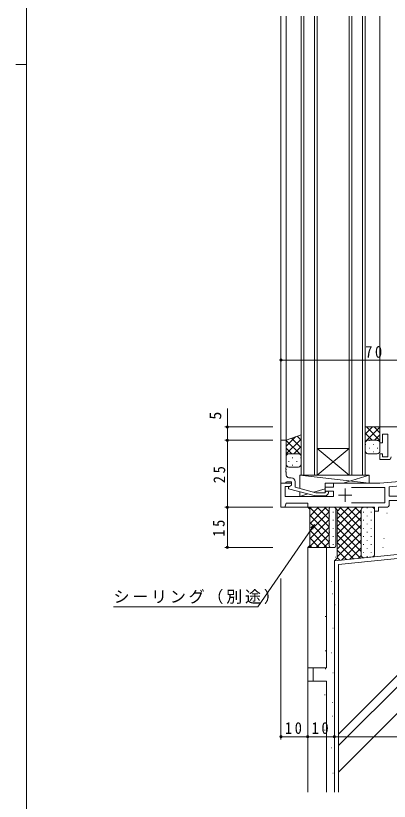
# Model space of a CAD drawing. Units: millimetres, scale not verified. Extents: x -594 to 539, y -420 to 386.
# Drawn here: x -594 to -454.4, y -268.2 to 25.3 of the extents above; entities that cross this region are included whole.
import ezdxf
from ezdxf.enums import TextEntityAlignment as Align

# ---------------------------------------------------------------- set-up
doc = ezdxf.new("R2010")
doc.units = ezdxf.units.MM
doc.header["$LTSCALE"] = 2
for name, color, linetype, lineweight in [('0-1_YKK_ZWAK', 7, 'Continuous', 9), ('0-3_YKK_11', 7, 'Continuous', 9), ('0-4_YKK_12', 2, 'Continuous', 9), ('0-5_YKK_13', 4, 'Continuous', 9), ('0-6_YKK_D', 6, 'Continuous', 9), ('0-7_YSS_K', 3, 'Continuous', 9), ('0-8_YSS_KE', 3, 'Continuous', 9)]:
    doc.layers.add(name, color=color, linetype=linetype, lineweight=lineweight)
doc.styles.add('ＭＳ ゴシック', font='')
doc.styles.get('ＭＳ ゴシック').set_extended_font_data('MS Gothic')

msp = doc.modelspace()

# ---------------------------------------------------------------- linework, layer by layer
at = {"layer": '0-1_YKK_ZWAK'}
for p, q in [((-590, -368), (-590, 382)), ((-594, 7), (-590, 7))]:
    msp.add_line(p, q, dxfattribs=at)
at = {"layer": '0-3_YKK_11'}
for p, q in [((-457.85, -128.351), (-457.85, -134.351)), ((-427.35, -128.351), (-457.85, -128.351)), ((-456.85, -131.051), (-454.85, -131.051)), ((-456.85, -134.351), (-456.85, -131.051)), ((-454.85, -131.051), (-454.85, -139.551)), ((-492.85, -133.351), (-494.85, -133.351)), ((-494.85, -133.351), (-494.85, -149.351)), ((-492.85, -143.393), (-492.85, -133.351)), ((-457.85, -134.351), (-456.85, -134.351)), ((-457.85, -138.351), (-457.85, -140.551)), ((-456.85, -138.351), (-457.85, -138.351)), ((-457.85, -140.551), (-454.65, -140.551)), ((-456.85, -139.551), (-456.85, -138.351)), ((-454.85, -139.551), (-456.85, -139.551)), ((-492.97, -143.576), (-492.85, -143.393)), ((-492.97, -144.126), (-492.97, -143.576)), ((-492.85, -144.309), (-492.97, -144.126)), ((-492.97, -144.576), (-492.85, -144.393)), ((-492.97, -145.126), (-492.97, -144.576)), ((-492.85, -145.309), (-492.97, -145.126)), ((-492.85, -144.393), (-492.85, -144.309)), ((-492.85, -146.351), (-492.85, -145.309)), ((-494.85, -149.351), (-494.85, -158.351)), ((-490.85, -149.351), (-494.85, -149.351)), ((-494.85, -149.351), (-493.15, -149.351)), ((-493.15, -149.351), (-492.85, -149.051)), ((-492.85, -149.051), (-492.65, -148.851)), ((-492.65, -148.851), (-490.85, -148.851)), ((-491.05, -147.351), (-491.85, -147.351)), ((-490.85, -148.851), (-490.85, -150.151)), ((-490.85, -150.151), (-490.85, -149.351)), ((-489.55, -150.871), (-489.55, -148.851)), ((-475.15, -149.351), (-475.15, -150.851)), ((-457.85, -149.351), (-475.15, -149.351)), ((-442.973, -148.049), (-457.85, -149.351)), ((-493.22, -150.651), (-491.716, -150.651)), ((-493.22, -154.351), (-493.22, -150.651)), ((-490.85, -150.151), (-492.05, -150.844)), ((-492.05, -150.844), (-492.05, -151.444)), ((-492.05, -151.444), (-481.947, -154.151)), ((-491.716, -150.651), (-490.85, -150.151)), ((-481.789, -152.951), (-489.55, -150.871)), ((-478.074, -152.527), (-478.498, -152.951)), ((-478.35, -150.851), (-478.35, -152.351)), ((-475.15, -150.851), (-478.35, -150.851)), ((-478.35, -152.351), (-475.15, -152.351)), ((-475.15, -152.351), (-475.15, -154.351)), ((-470.85, -151.351), (-470.85, -156.351)), ((-455.98, -150.981), (-468.45, -150.981)), ((-455.98, -156.721), (-455.98, -150.981)), ((-454.35, -150.681), (-444.863, -149.851)), ((-454.35, -154.221), (-454.35, -150.681)), ((-475.15, -154.351), (-493.22, -154.351)), ((-481.947, -154.151), (-478.001, -154.151)), ((-478.498, -152.951), (-481.789, -152.951)), ((-478.001, -154.151), (-477.226, -153.375)), ((-473.35, -153.851), (-468.35, -153.851)), ((-449.941, -154.221), (-454.35, -154.221)), ((-494.85, -158.351), (-493.35, -158.351)), ((-493.35, -158.351), (-492.948, -156.851)), ((-492.948, -156.851), (-484.85, -156.851)), ((-484.85, -156.851), (-484.85, -158.351)), ((-484.85, -158.351), (-459.85, -158.351)), ((-468.45, -156.721), (-455.98, -156.721)), ((-468.45, -156.721), (-455.98, -156.721)), ((-459.85, -158.351), (-459.85, -159.851)), ((-458.35, -158.351), (-455.35, -158.351)), ((-458.35, -159.851), (-458.35, -158.351)), ((-454.35, -155.851), (-448.85, -155.851)), ((-454.35, -157.351), (-454.35, -155.851)), ((-459.85, -159.851), (-458.35, -159.851))]:
    msp.add_line(p, q, dxfattribs=at)
for centre, radius, start, end in [((-454.65, -139.551), 1, 270, 359.99998), ((-491.85, -146.351), 1, 180, 269.99998), ((-491.05, -148.851), 1.5, 0, 89.99998), ((-477.65, -152.951), 0.6, 314.99998, 135), ((-455.35, -157.351), 1, 270, 359.99998)]:
    msp.add_arc(centre, radius, start, end, dxfattribs=at)
at = {"layer": '0-4_YKK_12'}
for p, q in [((-494.85, 25.149), (-494.85, -158.351)), ((-492.85, 25.149), (-492.85, -133.351)), ((-487.35, -146.351), (-487.35, 25.149)), ((-486.35, 25.149), (-486.35, -146.351)), ((-482.35, -146.351), (-482.35, 25.149)), ((-481.35, 25.149), (-481.35, -146.351)), ((-469.35, -146.351), (-469.35, 25.149)), ((-468.35, 25.149), (-468.35, -146.351)), ((-464.35, -146.351), (-464.35, 25.149)), ((-463.35, 25.149), (-463.35, -146.351)), ((-457.85, 25.149), (-457.85, -128.351)), ((-457.85, -128.351), (-427.65, -128.351)), ((-494.85, -133.351), (-492.85, -133.351)), ((-469.35, -146.351), (-481.35, -136.351)), ((-481.35, -146.351), (-469.35, -136.351)), ((-481.35, -136.351), (-469.35, -136.351)), ((-481.35, -146.351), (-487.35, -146.351)), ((-481.35, -146.351), (-469.35, -146.351)), ((-463.35, -146.351), (-469.35, -146.351)), ((-494.85, -158.351), (-460.15, -158.351))]:
    msp.add_line(p, q, dxfattribs=at)
at = {"layer": '0-5_YKK_13'}
for p, q in [((-463.35, -128.351), (-457.85, -128.351)), ((-463.35, -134.351), (-463.35, -128.351)), ((-463.35, -131.102), (-460.598, -128.351)), ((-463.35, -133.931), (-457.85, -128.431)), ((-457.85, -133.383), (-462.882, -128.351)), ((-457.85, -130.554), (-460.053, -128.351)), ((-457.85, -128.351), (-457.85, -134.351)), ((-487.35, -131.351), (-492.85, -133.351)), ((-487.35, -133.274), (-488.76, -131.864)), ((-487.35, -139.351), (-487.35, -131.351)), ((-460.71, -133.351), (-463.35, -130.711)), ((-459.942, -133.351), (-457.85, -131.259)), ((-492.85, -135.554), (-489.387, -132.092)), ((-492.85, -138.383), (-487.35, -132.883)), ((-492.85, -133.351), (-492.85, -139.351)), ((-487.35, -138.931), (-492.85, -133.431)), ((-487.35, -136.102), (-490.834, -132.618)), ((-463.145, -133.744), (-463.35, -133.539)), ((-463.35, -134.351), (-463.35, -137.351)), ((-463.115, -134.856), (-463.315, -134.856)), ((-458.85, -133.351), (-462.35, -133.351)), ((-458.85, -133.351), (-462.35, -133.351)), ((-461.7, -133.441), (-461.9, -133.441)), ((-460.085, -134.856), (-460.285, -134.856)), ((-458.67, -133.441), (-458.87, -133.441)), ((-457.878, -134.116), (-457.85, -134.088)), ((-457.85, -137.351), (-457.85, -134.351)), ((-490.758, -138.351), (-492.85, -136.259)), ((-489.99, -138.351), (-487.35, -135.711)), ((-463.115, -137.686), (-463.292, -137.686)), ((-461.7, -136.271), (-461.9, -136.271)), ((-460.085, -137.686), (-460.285, -137.686)), ((-458.67, -136.271), (-458.87, -136.271)), ((-492.822, -139.116), (-492.85, -139.088)), ((-492.85, -142.351), (-492.85, -139.351)), ((-492.03, -138.441), (-491.83, -138.441)), ((-491.85, -138.351), (-488.35, -138.351)), ((-491.85, -138.351), (-488.35, -138.351)), ((-490.615, -139.856), (-490.415, -139.856)), ((-489, -138.441), (-488.8, -138.441)), ((-487.585, -139.856), (-487.385, -139.856)), ((-487.555, -138.744), (-487.35, -138.539)), ((-487.35, -139.351), (-487.35, -142.351)), ((-462.35, -138.351), (-458.85, -138.351)), ((-492.03, -141.271), (-491.83, -141.271)), ((-488.35, -143.351), (-491.85, -143.351)), ((-490.615, -142.686), (-490.415, -142.686)), ((-489, -141.271), (-488.8, -141.271)), ((-487.585, -142.686), (-487.408, -142.686)), ((-487.85, -146.351), (-461.85, -149.351)), ((-487.85, -146.351), (-461.85, -146.351)), ((-487.85, -151.327), (-487.85, -146.351)), ((-461.85, -146.351), (-471.6, -149.351)), ((-461.85, -146.351), (-461.85, -149.351)), ((-478.35, -149.351), (-478.35, -152.802)), ((-461.85, -149.351), (-478.35, -149.351)), ((-487.85, -154.351), (-487.85, -152.569)), ((-478.35, -151.428), (-482.596, -152.734)), ((-484.755, -153.398), (-487.85, -154.351)), ((-478.35, -154.351), (-487.85, -154.351)), ((-478.35, -154.151), (-478.35, -154.351))]:
    msp.add_line(p, q, dxfattribs=at)
for centre, start, end in [((-462.35, -134.351), 90.00009, 180.00009), ((-462.35, -134.351), 90.00009, 180.00009), ((-458.85, -134.351), 0.00009, 90.00009), ((-458.85, -134.351), 0.00009, 90.00009), ((-462.35, -137.351), 180.00009, 270.00009), ((-458.85, -137.351), 270.00009, 0.00009), ((-491.85, -139.351), 89.99989, 179.99989), ((-491.85, -139.351), 89.99989, 179.99989), ((-488.35, -139.351), 359.99989, 89.99989), ((-488.35, -139.351), 359.99989, 89.99989), ((-491.85, -142.351), 179.99989, 269.99989), ((-488.35, -142.351), 269.99989, 359.99989)]:
    msp.add_arc(centre, 1, start, end, dxfattribs=at)
at = {"layer": '0-6_YKK_D'}
for p, q in [((-424.85, -103.351), (-494.85, -103.351)), ((-424.85, -103.351), (-494.85, -103.351)), ((-514.85, -128.351), (-514.85, -121.451)), ((-497.85, -128.351), (-515.85, -128.351)), ((-514.85, -133.351), (-514.85, -128.351)), ((-497.85, -133.351), (-515.85, -133.351)), ((-497.85, -133.351), (-515.85, -133.351)), ((-497.85, -133.351), (-515.85, -133.351)), ((-514.85, -133.351), (-514.85, -158.351)), ((-514.85, -133.351), (-514.85, -158.351)), ((-497.85, -158.351), (-515.85, -158.351)), ((-497.85, -158.351), (-515.85, -158.351)), ((-497.85, -158.351), (-515.85, -158.351)), ((-514.85, -158.351), (-514.85, -173.35)), ((-483.324, -166.265), (-503.542, -195.543)), ((-483.699, -166.006), (-482.358, -164.866)), ((-482.358, -164.866), (-483.324, -166.265)), ((-482.358, -164.866), (-482.949, -166.523)), ((-497.85, -173.35), (-515.85, -173.35)), ((-494.85, -184.948), (-494.85, -245.101)), ((-484.85, -184.948), (-484.85, -245.101)), ((-484.85, -184.948), (-484.85, -245.101)), ((-474.85, -184.948), (-474.85, -245.101)), ((-474.85, -184.948), (-474.85, -245.101)), ((-503.542, -195.543), (-557.442, -195.543)), ((-494.85, -244.101), (-484.85, -244.101)), ((-484.85, -244.101), (-474.85, -244.101)), ((-474.85, -244.101), (-324.85, -244.101))]:
    msp.add_line(p, q, dxfattribs=at)
for centre in [(-494.85, -103.351), (-494.85, -103.351), (-514.85, -128.351), (-514.85, -133.351), (-514.85, -133.351), (-514.85, -133.351), (-514.85, -158.351), (-514.85, -158.351), (-514.85, -158.351), (-514.85, -173.35), (-494.85, -244.101), (-484.85, -244.101), (-484.85, -244.101), (-474.85, -244.101), (-474.85, -244.101)]:
    msp.add_circle(centre, 0.425, dxfattribs=at)
at = {"layer": '0-7_YSS_K'}
for p, q in [((-484.85, -158.351), (-476.35, -158.351)), ((-484.224, -158.977), (-483.597, -158.351)), ((-484.193, -158.351), (-476.85, -165.694)), ((-484.1, -164.51), (-477.941, -158.351)), ((-484.1, -161.682), (-480.769, -158.351)), ((-481.364, -158.351), (-476.85, -162.865)), ((-478.536, -158.351), (-476.85, -160.037)), ((-474.85, -158.351), (-476.35, -158.351)), ((-474.85, -158.351), (-463.85, -158.351)), ((-473.85, -165.574), (-466.627, -158.351)), ((-473.85, -162.745), (-469.455, -158.351)), ((-473.85, -159.917), (-472.284, -158.351)), ((-472.879, -158.351), (-464.85, -166.38)), ((-470.051, -158.351), (-464.85, -163.552)), ((-467.222, -158.351), (-464.85, -160.723)), ((-464.394, -158.351), (-464.291, -158.454)), ((-460.85, -158.351), (-463.85, -158.351)), ((-462.598, -158.477), (-462.598, -158.677)), ((-484.1, -159.101), (-484.1, -172.6)), ((-484.1, -172.6), (-484.1, -159.101)), ((-484.1, -167.339), (-476.85, -160.089)), ((-484.1, -161.272), (-476.85, -168.522)), ((-476.85, -158.851), (-476.85, -172.85)), ((-476.85, -158.851), (-476.85, -172.85)), ((-476.748, -158.548), (-476.748, -158.677)), ((-475.333, -160.092), (-475.333, -160.292)), ((-474.35, -172.85), (-474.35, -158.851)), ((-473.85, -159.351), (-473.85, -177.351)), ((-473.85, -177.351), (-473.85, -159.351)), ((-473.85, -168.402), (-464.85, -159.402)), ((-473.85, -160.208), (-464.85, -169.208)), ((-464.85, -159.351), (-464.85, -176.246)), ((-464.85, -159.351), (-464.85, -176.246)), ((-464.013, -160.092), (-464.013, -160.292)), ((-461.183, -160.092), (-461.183, -160.292)), ((-459.85, -175.946), (-459.85, -159.351)), ((-455.234, -160.578), (-455.134, -160.578)), ((-484.1, -170.167), (-476.85, -162.917)), ((-484.1, -164.101), (-476.85, -171.351)), ((-476.748, -161.507), (-476.748, -161.707)), ((-475.333, -163.122), (-475.333, -163.322)), ((-473.85, -171.231), (-464.85, -162.231)), ((-473.85, -163.037), (-464.85, -172.037)), ((-464.013, -163.122), (-464.013, -163.322)), ((-462.598, -161.507), (-462.598, -161.707)), ((-461.183, -163.122), (-461.183, -163.322)), ((-484.455, -173.35), (-476.85, -165.745)), ((-484.1, -166.929), (-477.678, -173.35)), ((-476.748, -164.537), (-476.748, -164.737)), ((-475.333, -166.152), (-475.333, -166.352)), ((-473.85, -174.059), (-464.85, -165.059)), ((-473.85, -165.865), (-464.85, -174.865)), ((-473.35, -179.725), (-326.35, -164.988)), ((-464.013, -166.152), (-464.013, -166.352)), ((-462.598, -164.537), (-462.598, -164.737)), ((-461.183, -166.152), (-461.183, -166.352)), ((-484.1, -169.757), (-480.507, -173.35)), ((-481.626, -173.35), (-476.85, -168.574)), ((-476.748, -167.567), (-476.748, -167.767)), ((-475.333, -169.182), (-475.333, -169.382)), ((-473.85, -176.888), (-464.85, -167.888)), ((-473.85, -168.694), (-465.162, -177.382)), ((-464.013, -169.182), (-464.013, -169.382)), ((-462.598, -167.567), (-462.598, -167.767)), ((-461.183, -169.182), (-461.183, -169.382)), ((-456.438, -170.058), (-456.238, -170.058)), ((-484.1, -172.6), (-484.85, -173.35)), ((-484.85, -173.35), (-484.1, -172.6)), ((-484.1, -172.586), (-483.335, -173.35)), ((-478.798, -173.35), (-476.85, -171.402)), ((-476.748, -170.597), (-476.748, -170.797)), ((-475.333, -172.212), (-475.333, -172.412)), ((-473.85, -171.522), (-467.733, -177.639)), ((-473.35, -257.303), (-387.128, -171.081)), ((-473.35, -247.403), (-398.131, -172.184)), ((-473.35, -243.161), (-402.846, -172.657)), ((-472.222, -178.088), (-464.85, -170.716)), ((-464.013, -172.212), (-464.013, -172.412)), ((-462.598, -170.597), (-462.598, -170.797)), ((-461.183, -172.212), (-461.183, -172.412)), ((-476.35, -173.35), (-484.85, -173.35)), ((-476.35, -173.35), (-474.85, -173.35)), ((-473.85, -174.351), (-470.304, -177.896)), ((-469.079, -177.774), (-464.85, -173.544)), ((-464.013, -175.242), (-464.013, -175.442)), ((-462.598, -173.627), (-462.598, -173.827)), ((-461.183, -175.242), (-461.183, -175.442)), ((-456.737, -173.343), (-456.637, -173.343)), ((-463.75, -177.241), (-474.85, -178.351)), ((-473.85, -177.351), (-474.85, -178.351)), ((-474.85, -178.351), (-473.85, -177.351)), ((-474.513, -176.961), (-474.313, -176.961)), ((-473.85, -177.179), (-472.875, -178.153)), ((-465.937, -177.46), (-464.843, -176.366)), ((-463.75, -177.241), (-460.75, -176.941)), ((-462.598, -176.657), (-462.598, -176.857)), ((-473.35, -179.725), (-473.35, -264.851)), ((-475.98, -186.147), (-475.78, -186.147)), ((-475.739, -190.739), (-475.539, -190.739)), ((-474.772, -194.849), (-474.572, -194.849)), ((-478.333, -199.137), (-478.133, -199.137)), ((-475.497, -203.551), (-475.297, -203.551)), ((-478.333, -211.948), (-478.133, -211.948)), ((-475.98, -212.736), (-475.78, -212.736)), ((-478.333, -218.717), (-478.133, -218.717)), ((-475.497, -220.23), (-475.297, -220.23)), ((-478.575, -228.386), (-478.375, -228.386)), ((-475.739, -231.349), (-475.539, -231.349)), ((-475.739, -236.425), (-475.539, -236.425)), ((-478.575, -241.68), (-478.375, -241.68)), ((-475.98, -248.27), (-475.78, -248.27)), ((-477.85, -252.8), (-477.65, -252.8)), ((-475.497, -257.697), (-475.297, -257.697))]:
    msp.add_line(p, q, dxfattribs=at)
for points in [[(-484.85, -158.351), (-484.1, -159.101), (-484.85, -158.351)], [(-474.85, -158.351), (-473.85, -159.351), (-474.85, -158.351)]]:
    msp.add_lwpolyline(points, dxfattribs=at)
for centre, radius, start, end in [((-476.35, -158.851), 0.5, 90, 180), ((-476.35, -158.851), 0.5, 90, 180), ((-474.85, -158.851), 0.5, 0, 90), ((-463.85, -159.351), 1, 90, 180), ((-463.85, -159.351), 1, 90, 180), ((-460.85, -159.351), 1, 0, 90), ((-476.35, -172.85), 0.5, 180, 270), ((-476.35, -172.85), 0.5, 180, 270), ((-474.85, -172.85), 0.5, 270, 0), ((-460.85, -175.946), 1, 275.71059, 0), ((-463.85, -176.246), 1, 180, 275.71059), ((-463.85, -176.246), 1, 180, 275.71059)]:
    msp.add_arc(centre, radius, start, end, dxfattribs=at)
at = {"layer": '0-8_YSS_KE'}
for p, q in [((-474.85, -178.351), (-324.85, -163.351)), ((-484.85, -173.35), (-477.85, -173.35)), ((-484.85, -218.35), (-484.85, -173.35)), ((-477.85, -173.35), (-477.85, -218.35)), ((-474.85, -264.851), (-474.85, -178.351)), ((-477.85, -218.35), (-484.85, -218.35)), ((-482.85, -223.35), (-482.85, -218.35)), ((-477.85, -223.35), (-484.85, -223.35)), ((-484.85, -264.851), (-484.85, -223.35)), ((-477.85, -223.35), (-477.85, -264.851))]:
    msp.add_line(p, q, dxfattribs=at)

# ---------------------------------------------------------------- texts
at = {"layer": '0-6_YKK_D', "color": 7, "style": 'ＭＳ ゴシック'}
msp.add_text('5', height=4.399, rotation=90, dxfattribs=at).set_placement((-515.85, -125.651), align=Align.BOTTOM_LEFT)
at = {"layer": '0-6_YKK_D', "color": 7, "char_height": 4.399, "attachment_point": 7, "style": 'ＭＳ ゴシック'}
for s, insert in [('\\T1.36;\\W0.9;70', (-463.37, -102.551)), ('\\T1.36;\\W0.9;70', (-463.37, -102.551)), ('\\T1.17;シーリング（別途）', (-557.442, -194.543)), ('\\T1.36;\\W0.9;10', (-493.37, -243.101)), ('\\T1.36;\\W0.9;10', (-483.37, -243.101))]:
    msp.add_mtext(s, dxfattribs=dict(at, insert=insert))
at = {"layer": '0-6_YKK_D', "color": 7, "char_height": 4.399, "attachment_point": 7, "rotation": 90, "style": 'ＭＳ ゴシック'}
for s, insert in [('\\T1.36;\\W0.9;25', (-515.65, -149.371)), ('\\T1.36;\\W0.9;25', (-515.65, -149.371)), ('\\T1.36;\\W0.9;15', (-515.85, -169.371))]:
    msp.add_mtext(s, dxfattribs=dict(at, insert=insert))

doc.saveas('drawing.dxf')
